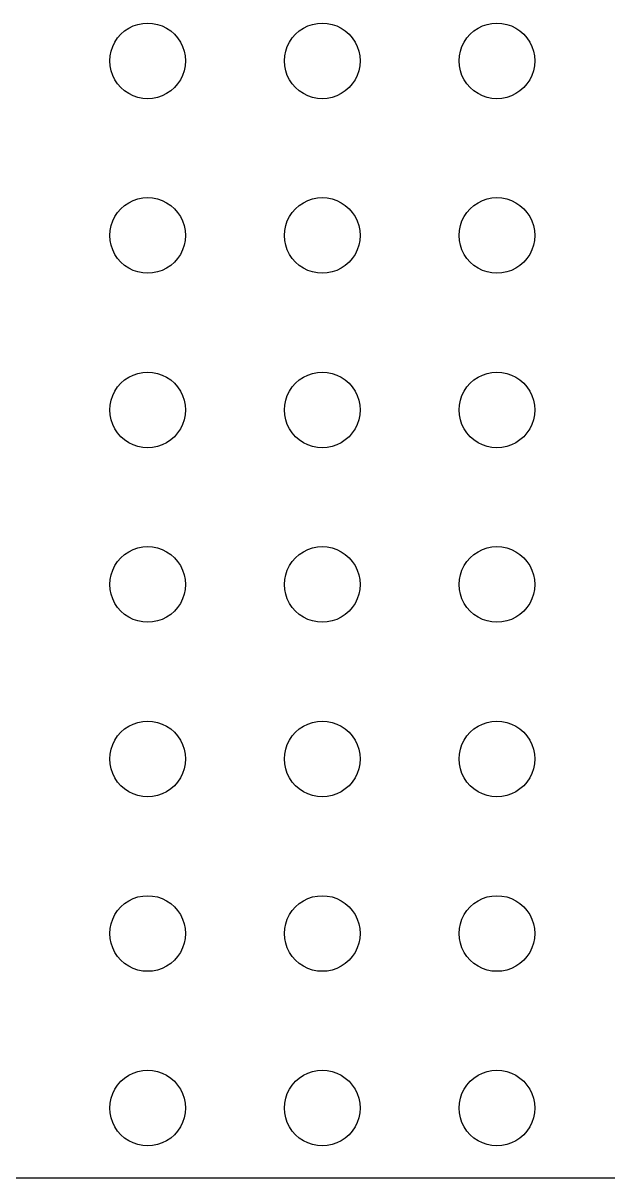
# Model space of a CAD drawing. Header units: metres. Extents: x -111 to 111, y -111 to 111.
# Drawn here: x -55.7 to -5.5, y -111 to -11.8 of the extents above; entities that cross this region are included whole.
import ezdxf

# ---------------------------------------------------------------- set-up
doc = ezdxf.new("R2010")
doc.units = ezdxf.units.M

msp = doc.modelspace()

# ---------------------------------------------------------------- linework, layer by layer
for p, q in [((-46.2437, -11.9974), (-45.8412, -11.8607)), ((-45.8412, -11.8607), (-45.4242, -11.7778)), ((-45.4242, -11.7778), (-45, -11.75)), ((-45, -11.75), (-44.5758, -11.7778)), ((-44.5758, -11.7778), (-44.1588, -11.8607)), ((-44.1588, -11.8607), (-43.7563, -11.9974)), ((-31.2437, -11.9974), (-30.8412, -11.8607)), ((-30.8412, -11.8607), (-30.4242, -11.7778)), ((-30.4242, -11.7778), (-30, -11.75)), ((-30, -11.75), (-29.5758, -11.7778)), ((-29.5758, -11.7778), (-29.1588, -11.8607)), ((-29.1588, -11.8607), (-28.7563, -11.9974)), ((-16.2437, -11.9974), (-15.8412, -11.8607)), ((-15.8412, -11.8607), (-15.4242, -11.7778)), ((-15.4242, -11.7778), (-15, -11.75)), ((-15, -11.75), (-14.5758, -11.7778)), ((-14.5758, -11.7778), (-14.1588, -11.8607)), ((-14.1588, -11.8607), (-13.7563, -11.9974)), ((-47.5784, -13.0215), (-47.2981, -12.7019)), ((-47.2981, -12.7019), (-46.9785, -12.4216)), ((-46.9785, -12.4216), (-46.625, -12.1854)), ((-46.625, -12.1854), (-46.2437, -11.9974)), ((-43.7563, -11.9974), (-43.375, -12.1854)), ((-43.375, -12.1854), (-43.0215, -12.4216)), ((-43.0215, -12.4216), (-42.7019, -12.7019)), ((-42.7019, -12.7019), (-42.4216, -13.0215)), ((-32.5784, -13.0215), (-32.2981, -12.7019)), ((-32.2981, -12.7019), (-31.9785, -12.4216)), ((-31.9785, -12.4216), (-31.625, -12.1854)), ((-31.625, -12.1854), (-31.2437, -11.9974)), ((-28.7563, -11.9974), (-28.375, -12.1854)), ((-28.375, -12.1854), (-28.0215, -12.4216)), ((-28.0215, -12.4216), (-27.7019, -12.7019)), ((-27.7019, -12.7019), (-27.4216, -13.0215)), ((-17.5784, -13.0215), (-17.2981, -12.7019)), ((-17.2981, -12.7019), (-16.9785, -12.4216)), ((-16.9785, -12.4216), (-16.625, -12.1854)), ((-16.625, -12.1854), (-16.2437, -11.9974)), ((-13.7563, -11.9974), (-13.375, -12.1854)), ((-13.375, -12.1854), (-13.0215, -12.4216)), ((-13.0215, -12.4216), (-12.7019, -12.7019)), ((-12.7019, -12.7019), (-12.4216, -13.0215)), ((-48.1393, -14.1588), (-48.0026, -13.7563)), ((-48.0026, -13.7563), (-47.8146, -13.375)), ((-47.8146, -13.375), (-47.5784, -13.0215)), ((-42.4216, -13.0215), (-42.1854, -13.375)), ((-42.1854, -13.375), (-41.9974, -13.7563)), ((-41.9974, -13.7563), (-41.8607, -14.1588)), ((-33.1393, -14.1588), (-33.0026, -13.7563)), ((-33.0026, -13.7563), (-32.8146, -13.375)), ((-32.8146, -13.375), (-32.5784, -13.0215)), ((-27.4216, -13.0215), (-27.1854, -13.375)), ((-27.1854, -13.375), (-26.9974, -13.7563)), ((-26.9974, -13.7563), (-26.8607, -14.1588)), ((-18.1393, -14.1588), (-18.0026, -13.7563)), ((-18.0026, -13.7563), (-17.8146, -13.375)), ((-17.8146, -13.375), (-17.5784, -13.0215)), ((-12.4216, -13.0215), (-12.1854, -13.375)), ((-12.1854, -13.375), (-11.9974, -13.7563)), ((-11.9974, -13.7563), (-11.8607, -14.1588)), ((-48.25, -15), (-48.2222, -14.5758)), ((-48.2222, -14.5758), (-48.1393, -14.1588)), ((-41.8607, -14.1588), (-41.7778, -14.5758)), ((-41.7778, -14.5758), (-41.75, -15)), ((-33.25, -15), (-33.2222, -14.5758)), ((-33.2222, -14.5758), (-33.1393, -14.1588)), ((-26.8607, -14.1588), (-26.7778, -14.5758)), ((-26.7778, -14.5758), (-26.75, -15)), ((-18.25, -15), (-18.2222, -14.5758)), ((-18.2222, -14.5758), (-18.1393, -14.1588)), ((-11.8607, -14.1588), (-11.7778, -14.5758)), ((-11.7778, -14.5758), (-11.75, -15)), ((-48.2222, -15.4242), (-48.25, -15)), ((-48.1393, -15.8412), (-48.2222, -15.4242)), ((-48.0026, -16.2437), (-48.1393, -15.8412)), ((-41.8607, -15.8412), (-41.9974, -16.2437)), ((-41.7778, -15.4242), (-41.8607, -15.8412)), ((-41.75, -15), (-41.7778, -15.4242)), ((-33.2222, -15.4242), (-33.25, -15)), ((-33.1393, -15.8412), (-33.2222, -15.4242)), ((-33.0026, -16.2437), (-33.1393, -15.8412)), ((-26.8607, -15.8412), (-26.9974, -16.2437)), ((-26.7778, -15.4242), (-26.8607, -15.8412)), ((-26.75, -15), (-26.7778, -15.4242)), ((-18.2222, -15.4242), (-18.25, -15)), ((-18.1393, -15.8412), (-18.2222, -15.4242)), ((-18.0026, -16.2437), (-18.1393, -15.8412)), ((-11.8607, -15.8412), (-11.9974, -16.2437)), ((-11.7778, -15.4242), (-11.8607, -15.8412)), ((-11.75, -15), (-11.7778, -15.4242)), ((-47.8146, -16.625), (-48.0026, -16.2437)), ((-47.5784, -16.9785), (-47.8146, -16.625)), ((-42.1854, -16.625), (-42.4216, -16.9785)), ((-41.9974, -16.2437), (-42.1854, -16.625)), ((-32.8146, -16.625), (-33.0026, -16.2437)), ((-32.5784, -16.9785), (-32.8146, -16.625)), ((-27.1854, -16.625), (-27.4216, -16.9785)), ((-26.9974, -16.2437), (-27.1854, -16.625)), ((-17.8146, -16.625), (-18.0026, -16.2437)), ((-17.5784, -16.9785), (-17.8146, -16.625)), ((-12.1854, -16.625), (-12.4216, -16.9785)), ((-11.9974, -16.2437), (-12.1854, -16.625)), ((-47.2981, -17.2981), (-47.5784, -16.9785)), ((-46.9785, -17.5784), (-47.2981, -17.2981)), ((-46.625, -17.8146), (-46.9785, -17.5784)), ((-46.2437, -18.0026), (-46.625, -17.8146)), ((-43.375, -17.8146), (-43.7563, -18.0026)), ((-43.0215, -17.5784), (-43.375, -17.8146)), ((-42.7019, -17.2981), (-43.0215, -17.5784)), ((-42.4216, -16.9785), (-42.7019, -17.2981)), ((-32.2981, -17.2981), (-32.5784, -16.9785)), ((-31.9785, -17.5784), (-32.2981, -17.2981)), ((-31.625, -17.8146), (-31.9785, -17.5784)), ((-31.2437, -18.0026), (-31.625, -17.8146)), ((-28.375, -17.8146), (-28.7563, -18.0026)), ((-28.0215, -17.5784), (-28.375, -17.8146)), ((-27.7019, -17.2981), (-28.0215, -17.5784)), ((-27.4216, -16.9785), (-27.7019, -17.2981)), ((-17.2981, -17.2981), (-17.5784, -16.9785)), ((-16.9785, -17.5784), (-17.2981, -17.2981)), ((-16.625, -17.8146), (-16.9785, -17.5784)), ((-16.2437, -18.0026), (-16.625, -17.8146)), ((-13.375, -17.8146), (-13.7563, -18.0026)), ((-13.0215, -17.5784), (-13.375, -17.8146)), ((-12.7019, -17.2981), (-13.0215, -17.5784)), ((-12.4216, -16.9785), (-12.7019, -17.2981)), ((-45.8412, -18.1393), (-46.2437, -18.0026)), ((-45.4242, -18.2222), (-45.8412, -18.1393)), ((-45, -18.25), (-45.4242, -18.2222)), ((-44.5758, -18.2222), (-45, -18.25)), ((-44.1588, -18.1393), (-44.5758, -18.2222)), ((-43.7563, -18.0026), (-44.1588, -18.1393)), ((-30.8412, -18.1393), (-31.2437, -18.0026)), ((-30.4242, -18.2222), (-30.8412, -18.1393)), ((-30, -18.25), (-30.4242, -18.2222)), ((-29.5758, -18.2222), (-30, -18.25)), ((-29.1588, -18.1393), (-29.5758, -18.2222)), ((-28.7563, -18.0026), (-29.1588, -18.1393)), ((-15.8412, -18.1393), (-16.2437, -18.0026)), ((-15.4242, -18.2222), (-15.8412, -18.1393)), ((-15, -18.25), (-15.4242, -18.2222)), ((-14.5758, -18.2222), (-15, -18.25)), ((-14.1588, -18.1393), (-14.5758, -18.2222)), ((-13.7563, -18.0026), (-14.1588, -18.1393)), ((-45.8412, -26.8607), (-45.4242, -26.7778)), ((-45.4242, -26.7778), (-45, -26.75)), ((-45, -26.75), (-44.5758, -26.7778)), ((-44.5758, -26.7778), (-44.1588, -26.8607)), ((-30.8412, -26.8607), (-30.4242, -26.7778)), ((-30.4242, -26.7778), (-30, -26.75)), ((-30, -26.75), (-29.5758, -26.7778)), ((-29.5758, -26.7778), (-29.1588, -26.8607)), ((-15.8412, -26.8607), (-15.4242, -26.7778)), ((-15.4242, -26.7778), (-15, -26.75)), ((-15, -26.75), (-14.5758, -26.7778)), ((-14.5758, -26.7778), (-14.1588, -26.8607)), ((-47.5784, -28.0215), (-47.2981, -27.7019)), ((-47.2981, -27.7019), (-46.9785, -27.4216)), ((-46.9785, -27.4216), (-46.625, -27.1854)), ((-46.625, -27.1854), (-46.2437, -26.9974)), ((-46.2437, -26.9974), (-45.8412, -26.8607)), ((-44.1588, -26.8607), (-43.7563, -26.9974)), ((-43.7563, -26.9974), (-43.375, -27.1854)), ((-43.375, -27.1854), (-43.0215, -27.4216)), ((-43.0215, -27.4216), (-42.7019, -27.7019)), ((-42.7019, -27.7019), (-42.4216, -28.0215)), ((-32.5784, -28.0215), (-32.2981, -27.7019)), ((-32.2981, -27.7019), (-31.9785, -27.4216)), ((-31.9785, -27.4216), (-31.625, -27.1854)), ((-31.625, -27.1854), (-31.2437, -26.9974)), ((-31.2437, -26.9974), (-30.8412, -26.8607)), ((-29.1588, -26.8607), (-28.7563, -26.9974)), ((-28.7563, -26.9974), (-28.375, -27.1854)), ((-28.375, -27.1854), (-28.0215, -27.4216)), ((-28.0215, -27.4216), (-27.7019, -27.7019)), ((-27.7019, -27.7019), (-27.4216, -28.0215)), ((-17.5784, -28.0215), (-17.2981, -27.7019)), ((-17.2981, -27.7019), (-16.9785, -27.4216)), ((-16.9785, -27.4216), (-16.625, -27.1854)), ((-16.625, -27.1854), (-16.2437, -26.9974)), ((-16.2437, -26.9974), (-15.8412, -26.8607)), ((-14.1588, -26.8607), (-13.7563, -26.9974)), ((-13.7563, -26.9974), (-13.375, -27.1854)), ((-13.375, -27.1854), (-13.0215, -27.4216)), ((-13.0215, -27.4216), (-12.7019, -27.7019)), ((-12.7019, -27.7019), (-12.4216, -28.0215)), ((-48.1393, -29.1588), (-48.0026, -28.7563)), ((-48.0026, -28.7563), (-47.8146, -28.375)), ((-47.8146, -28.375), (-47.5784, -28.0215)), ((-42.4216, -28.0215), (-42.1854, -28.375)), ((-42.1854, -28.375), (-41.9974, -28.7563)), ((-41.9974, -28.7563), (-41.8607, -29.1588)), ((-33.1393, -29.1588), (-33.0026, -28.7563)), ((-33.0026, -28.7563), (-32.8146, -28.375)), ((-32.8146, -28.375), (-32.5784, -28.0215)), ((-27.4216, -28.0215), (-27.1854, -28.375)), ((-27.1854, -28.375), (-26.9974, -28.7563)), ((-26.9974, -28.7563), (-26.8607, -29.1588)), ((-18.1393, -29.1588), (-18.0026, -28.7563)), ((-18.0026, -28.7563), (-17.8146, -28.375)), ((-17.8146, -28.375), (-17.5784, -28.0215)), ((-12.4216, -28.0215), (-12.1854, -28.375)), ((-12.1854, -28.375), (-11.9974, -28.7563)), ((-11.9974, -28.7563), (-11.8607, -29.1588)), ((-48.25, -30), (-48.2222, -29.5758)), ((-48.2222, -29.5758), (-48.1393, -29.1588)), ((-41.8607, -29.1588), (-41.7778, -29.5758)), ((-41.7778, -29.5758), (-41.75, -30)), ((-33.25, -30), (-33.2222, -29.5758)), ((-33.2222, -29.5758), (-33.1393, -29.1588)), ((-26.8607, -29.1588), (-26.7778, -29.5758)), ((-26.7778, -29.5758), (-26.75, -30)), ((-18.25, -30), (-18.2222, -29.5758)), ((-18.2222, -29.5758), (-18.1393, -29.1588)), ((-11.8607, -29.1588), (-11.7778, -29.5758)), ((-11.7778, -29.5758), (-11.75, -30)), ((-48.2222, -30.4242), (-48.25, -30)), ((-48.1393, -30.8412), (-48.2222, -30.4242)), ((-41.7778, -30.4242), (-41.8607, -30.8412)), ((-41.75, -30), (-41.7778, -30.4242)), ((-33.2222, -30.4242), (-33.25, -30)), ((-33.1393, -30.8412), (-33.2222, -30.4242)), ((-26.7778, -30.4242), (-26.8607, -30.8412)), ((-26.75, -30), (-26.7778, -30.4242)), ((-18.2222, -30.4242), (-18.25, -30)), ((-18.1393, -30.8412), (-18.2222, -30.4242)), ((-11.7778, -30.4242), (-11.8607, -30.8412)), ((-11.75, -30), (-11.7778, -30.4242)), ((-48.0026, -31.2437), (-48.1393, -30.8412)), ((-47.8146, -31.625), (-48.0026, -31.2437)), ((-47.5784, -31.9785), (-47.8146, -31.625)), ((-42.1854, -31.625), (-42.4216, -31.9785)), ((-41.9974, -31.2437), (-42.1854, -31.625)), ((-41.8607, -30.8412), (-41.9974, -31.2437)), ((-33.0026, -31.2437), (-33.1393, -30.8412)), ((-32.8146, -31.625), (-33.0026, -31.2437)), ((-32.5784, -31.9785), (-32.8146, -31.625)), ((-27.1854, -31.625), (-27.4216, -31.9785)), ((-26.9974, -31.2437), (-27.1854, -31.625)), ((-26.8607, -30.8412), (-26.9974, -31.2437)), ((-18.0026, -31.2437), (-18.1393, -30.8412)), ((-17.8146, -31.625), (-18.0026, -31.2437)), ((-17.5784, -31.9785), (-17.8146, -31.625)), ((-12.1854, -31.625), (-12.4216, -31.9785)), ((-11.9974, -31.2437), (-12.1854, -31.625)), ((-11.8607, -30.8412), (-11.9974, -31.2437)), ((-47.2981, -32.2981), (-47.5784, -31.9785)), ((-46.9785, -32.5784), (-47.2981, -32.2981)), ((-46.625, -32.8146), (-46.9785, -32.5784)), ((-43.0215, -32.5784), (-43.375, -32.8146)), ((-42.7019, -32.2981), (-43.0215, -32.5784)), ((-42.4216, -31.9785), (-42.7019, -32.2981)), ((-32.2981, -32.2981), (-32.5784, -31.9785)), ((-31.9785, -32.5784), (-32.2981, -32.2981)), ((-31.625, -32.8146), (-31.9785, -32.5784)), ((-28.0215, -32.5784), (-28.375, -32.8146)), ((-27.7019, -32.2981), (-28.0215, -32.5784)), ((-27.4216, -31.9785), (-27.7019, -32.2981)), ((-17.2981, -32.2981), (-17.5784, -31.9785)), ((-16.9785, -32.5784), (-17.2981, -32.2981)), ((-16.625, -32.8146), (-16.9785, -32.5784)), ((-13.0215, -32.5784), (-13.375, -32.8146)), ((-12.7019, -32.2981), (-13.0215, -32.5784)), ((-12.4216, -31.9785), (-12.7019, -32.2981)), ((-46.2437, -33.0026), (-46.625, -32.8146)), ((-45.8412, -33.1393), (-46.2437, -33.0026)), ((-45.4242, -33.2222), (-45.8412, -33.1393)), ((-45, -33.25), (-45.4242, -33.2222)), ((-44.5758, -33.2222), (-45, -33.25)), ((-44.1588, -33.1393), (-44.5758, -33.2222)), ((-43.7563, -33.0026), (-44.1588, -33.1393)), ((-43.375, -32.8146), (-43.7563, -33.0026)), ((-31.2437, -33.0026), (-31.625, -32.8146)), ((-30.8412, -33.1393), (-31.2437, -33.0026)), ((-30.4242, -33.2222), (-30.8412, -33.1393)), ((-30, -33.25), (-30.4242, -33.2222)), ((-29.5758, -33.2222), (-30, -33.25)), ((-29.1588, -33.1393), (-29.5758, -33.2222)), ((-28.7563, -33.0026), (-29.1588, -33.1393)), ((-28.375, -32.8146), (-28.7563, -33.0026)), ((-16.2437, -33.0026), (-16.625, -32.8146)), ((-15.8412, -33.1393), (-16.2437, -33.0026)), ((-15.4242, -33.2222), (-15.8412, -33.1393)), ((-15, -33.25), (-15.4242, -33.2222)), ((-14.5758, -33.2222), (-15, -33.25)), ((-14.1588, -33.1393), (-14.5758, -33.2222)), ((-13.7563, -33.0026), (-14.1588, -33.1393)), ((-13.375, -32.8146), (-13.7563, -33.0026)), ((-47.2981, -42.7019), (-46.9785, -42.4216)), ((-46.9785, -42.4216), (-46.625, -42.1854)), ((-46.625, -42.1854), (-46.2437, -41.9974)), ((-46.2437, -41.9974), (-45.8412, -41.8607)), ((-45.8412, -41.8607), (-45.4242, -41.7778)), ((-45.4242, -41.7778), (-45, -41.75)), ((-45, -41.75), (-44.5758, -41.7778)), ((-44.5758, -41.7778), (-44.1588, -41.8607)), ((-44.1588, -41.8607), (-43.7563, -41.9974)), ((-43.7563, -41.9974), (-43.375, -42.1854)), ((-43.375, -42.1854), (-43.0215, -42.4216)), ((-43.0215, -42.4216), (-42.7019, -42.7019)), ((-32.2981, -42.7019), (-31.9785, -42.4216)), ((-31.9785, -42.4216), (-31.625, -42.1854)), ((-31.625, -42.1854), (-31.2437, -41.9974)), ((-31.2437, -41.9974), (-30.8412, -41.8607)), ((-30.8412, -41.8607), (-30.4242, -41.7778)), ((-30.4242, -41.7778), (-30, -41.75)), ((-30, -41.75), (-29.5758, -41.7778)), ((-29.5758, -41.7778), (-29.1588, -41.8607)), ((-29.1588, -41.8607), (-28.7563, -41.9974)), ((-28.7563, -41.9974), (-28.375, -42.1854)), ((-28.375, -42.1854), (-28.0215, -42.4216)), ((-28.0215, -42.4216), (-27.7019, -42.7019)), ((-17.2981, -42.7019), (-16.9785, -42.4216)), ((-16.9785, -42.4216), (-16.625, -42.1854)), ((-16.625, -42.1854), (-16.2437, -41.9974)), ((-16.2437, -41.9974), (-15.8412, -41.8607)), ((-15.8412, -41.8607), (-15.4242, -41.7778)), ((-15.4242, -41.7778), (-15, -41.75)), ((-15, -41.75), (-14.5758, -41.7778)), ((-14.5758, -41.7778), (-14.1588, -41.8607)), ((-14.1588, -41.8607), (-13.7563, -41.9974)), ((-13.7563, -41.9974), (-13.375, -42.1854)), ((-13.375, -42.1854), (-13.0215, -42.4216)), ((-13.0215, -42.4216), (-12.7019, -42.7019)), ((-48.0026, -43.7563), (-47.8146, -43.375)), ((-47.8146, -43.375), (-47.5784, -43.0215)), ((-47.5784, -43.0215), (-47.2981, -42.7019)), ((-42.7019, -42.7019), (-42.4216, -43.0215)), ((-42.4216, -43.0215), (-42.1854, -43.375)), ((-42.1854, -43.375), (-41.9974, -43.7563)), ((-33.0026, -43.7563), (-32.8146, -43.375)), ((-32.8146, -43.375), (-32.5784, -43.0215)), ((-32.5784, -43.0215), (-32.2981, -42.7019)), ((-27.7019, -42.7019), (-27.4216, -43.0215)), ((-27.4216, -43.0215), (-27.1854, -43.375)), ((-27.1854, -43.375), (-26.9974, -43.7563)), ((-18.0026, -43.7563), (-17.8146, -43.375)), ((-17.8146, -43.375), (-17.5784, -43.0215)), ((-17.5784, -43.0215), (-17.2981, -42.7019)), ((-12.7019, -42.7019), (-12.4216, -43.0215)), ((-12.4216, -43.0215), (-12.1854, -43.375)), ((-12.1854, -43.375), (-11.9974, -43.7563)), ((-48.25, -45), (-48.2222, -44.5758)), ((-48.2222, -44.5758), (-48.1393, -44.1588)), ((-48.1393, -44.1588), (-48.0026, -43.7563)), ((-41.9974, -43.7563), (-41.8607, -44.1588)), ((-41.8607, -44.1588), (-41.7778, -44.5758)), ((-41.7778, -44.5758), (-41.75, -45)), ((-33.25, -45), (-33.2222, -44.5758)), ((-33.2222, -44.5758), (-33.1393, -44.1588)), ((-33.1393, -44.1588), (-33.0026, -43.7563)), ((-26.9974, -43.7563), (-26.8607, -44.1588)), ((-26.8607, -44.1588), (-26.7778, -44.5758)), ((-26.7778, -44.5758), (-26.75, -45)), ((-18.25, -45), (-18.2222, -44.5758)), ((-18.2222, -44.5758), (-18.1393, -44.1588)), ((-18.1393, -44.1588), (-18.0026, -43.7563)), ((-11.9974, -43.7563), (-11.8607, -44.1588)), ((-11.8607, -44.1588), (-11.7778, -44.5758)), ((-11.7778, -44.5758), (-11.75, -45)), ((-48.2222, -45.4242), (-48.25, -45)), ((-48.1393, -45.8412), (-48.2222, -45.4242)), ((-41.7778, -45.4242), (-41.8607, -45.8412)), ((-41.75, -45), (-41.7778, -45.4242)), ((-33.2222, -45.4242), (-33.25, -45)), ((-33.1393, -45.8412), (-33.2222, -45.4242)), ((-26.7778, -45.4242), (-26.8607, -45.8412)), ((-26.75, -45), (-26.7778, -45.4242)), ((-18.2222, -45.4242), (-18.25, -45)), ((-18.1393, -45.8412), (-18.2222, -45.4242)), ((-11.7778, -45.4242), (-11.8607, -45.8412)), ((-11.75, -45), (-11.7778, -45.4242)), ((-48.0026, -46.2437), (-48.1393, -45.8412)), ((-47.8146, -46.625), (-48.0026, -46.2437)), ((-47.5784, -46.9785), (-47.8146, -46.625)), ((-42.1854, -46.625), (-42.4216, -46.9785)), ((-41.9974, -46.2437), (-42.1854, -46.625)), ((-41.8607, -45.8412), (-41.9974, -46.2437)), ((-33.0026, -46.2437), (-33.1393, -45.8412)), ((-32.8146, -46.625), (-33.0026, -46.2437)), ((-32.5784, -46.9785), (-32.8146, -46.625)), ((-27.1854, -46.625), (-27.4216, -46.9785)), ((-26.9974, -46.2437), (-27.1854, -46.625)), ((-26.8607, -45.8412), (-26.9974, -46.2437)), ((-18.0026, -46.2437), (-18.1393, -45.8412)), ((-17.8146, -46.625), (-18.0026, -46.2437)), ((-17.5784, -46.9785), (-17.8146, -46.625)), ((-12.1854, -46.625), (-12.4216, -46.9785)), ((-11.9974, -46.2437), (-12.1854, -46.625)), ((-11.8607, -45.8412), (-11.9974, -46.2437)), ((-47.2981, -47.2981), (-47.5784, -46.9785)), ((-46.9785, -47.5784), (-47.2981, -47.2981)), ((-46.625, -47.8146), (-46.9785, -47.5784)), ((-43.0215, -47.5784), (-43.375, -47.8146)), ((-42.7019, -47.2981), (-43.0215, -47.5784)), ((-42.4216, -46.9785), (-42.7019, -47.2981)), ((-32.2981, -47.2981), (-32.5784, -46.9785)), ((-31.9785, -47.5784), (-32.2981, -47.2981)), ((-31.625, -47.8146), (-31.9785, -47.5784)), ((-28.0215, -47.5784), (-28.375, -47.8146)), ((-27.7019, -47.2981), (-28.0215, -47.5784)), ((-27.4216, -46.9785), (-27.7019, -47.2981)), ((-17.2981, -47.2981), (-17.5784, -46.9785)), ((-16.9785, -47.5784), (-17.2981, -47.2981)), ((-16.625, -47.8146), (-16.9785, -47.5784)), ((-13.0215, -47.5784), (-13.375, -47.8146)), ((-12.7019, -47.2981), (-13.0215, -47.5784)), ((-12.4216, -46.9785), (-12.7019, -47.2981)), ((-46.2437, -48.0026), (-46.625, -47.8146)), ((-45.8412, -48.1393), (-46.2437, -48.0026)), ((-45.4242, -48.2222), (-45.8412, -48.1393)), ((-45, -48.25), (-45.4242, -48.2222)), ((-44.5758, -48.2222), (-45, -48.25)), ((-44.1588, -48.1393), (-44.5758, -48.2222)), ((-43.7563, -48.0026), (-44.1588, -48.1393)), ((-43.375, -47.8146), (-43.7563, -48.0026)), ((-31.2437, -48.0026), (-31.625, -47.8146)), ((-30.8412, -48.1393), (-31.2437, -48.0026)), ((-30.4242, -48.2222), (-30.8412, -48.1393)), ((-30, -48.25), (-30.4242, -48.2222)), ((-29.5758, -48.2222), (-30, -48.25)), ((-29.1588, -48.1393), (-29.5758, -48.2222)), ((-28.7563, -48.0026), (-29.1588, -48.1393)), ((-28.375, -47.8146), (-28.7563, -48.0026)), ((-16.2437, -48.0026), (-16.625, -47.8146)), ((-15.8412, -48.1393), (-16.2437, -48.0026)), ((-15.4242, -48.2222), (-15.8412, -48.1393)), ((-15, -48.25), (-15.4242, -48.2222)), ((-14.5758, -48.2222), (-15, -48.25)), ((-14.1588, -48.1393), (-14.5758, -48.2222)), ((-13.7563, -48.0026), (-14.1588, -48.1393)), ((-13.375, -47.8146), (-13.7563, -48.0026)), ((-47.2981, -57.7019), (-46.9785, -57.4216)), ((-46.9785, -57.4216), (-46.625, -57.1854)), ((-46.625, -57.1854), (-46.2437, -56.9974)), ((-46.2437, -56.9974), (-45.8412, -56.8607)), ((-45.8412, -56.8607), (-45.4242, -56.7778)), ((-45.4242, -56.7778), (-45, -56.75)), ((-45, -56.75), (-44.5758, -56.7778)), ((-44.5758, -56.7778), (-44.1588, -56.8607)), ((-44.1588, -56.8607), (-43.7563, -56.9974)), ((-43.7563, -56.9974), (-43.375, -57.1854)), ((-43.375, -57.1854), (-43.0215, -57.4216)), ((-43.0215, -57.4216), (-42.7019, -57.7019)), ((-32.2981, -57.7019), (-31.9785, -57.4216)), ((-31.9785, -57.4216), (-31.625, -57.1854)), ((-31.625, -57.1854), (-31.2437, -56.9974)), ((-31.2437, -56.9974), (-30.8412, -56.8607)), ((-30.8412, -56.8607), (-30.4242, -56.7778)), ((-30.4242, -56.7778), (-30, -56.75)), ((-30, -56.75), (-29.5758, -56.7778)), ((-29.5758, -56.7778), (-29.1588, -56.8607)), ((-29.1588, -56.8607), (-28.7563, -56.9974)), ((-28.7563, -56.9974), (-28.375, -57.1854)), ((-28.375, -57.1854), (-28.0215, -57.4216)), ((-28.0215, -57.4216), (-27.7019, -57.7019)), ((-17.2981, -57.7019), (-16.9785, -57.4216)), ((-16.9785, -57.4216), (-16.625, -57.1854)), ((-16.625, -57.1854), (-16.2437, -56.9974)), ((-16.2437, -56.9974), (-15.8412, -56.8607)), ((-15.8412, -56.8607), (-15.4242, -56.7778)), ((-15.4242, -56.7778), (-15, -56.75)), ((-15, -56.75), (-14.5758, -56.7778)), ((-14.5758, -56.7778), (-14.1588, -56.8607)), ((-14.1588, -56.8607), (-13.7563, -56.9974)), ((-13.7563, -56.9974), (-13.375, -57.1854)), ((-13.375, -57.1854), (-13.0215, -57.4216)), ((-13.0215, -57.4216), (-12.7019, -57.7019)), ((-48.0026, -58.7563), (-47.8146, -58.375)), ((-47.8146, -58.375), (-47.5784, -58.0215)), ((-47.5784, -58.0215), (-47.2981, -57.7019)), ((-42.7019, -57.7019), (-42.4216, -58.0215)), ((-42.4216, -58.0215), (-42.1854, -58.375)), ((-42.1854, -58.375), (-41.9974, -58.7563)), ((-33.0026, -58.7563), (-32.8146, -58.375)), ((-32.8146, -58.375), (-32.5784, -58.0215)), ((-32.5784, -58.0215), (-32.2981, -57.7019)), ((-27.7019, -57.7019), (-27.4216, -58.0215)), ((-27.4216, -58.0215), (-27.1854, -58.375)), ((-27.1854, -58.375), (-26.9974, -58.7563)), ((-18.0026, -58.7563), (-17.8146, -58.375)), ((-17.8146, -58.375), (-17.5784, -58.0215)), ((-17.5784, -58.0215), (-17.2981, -57.7019)), ((-12.7019, -57.7019), (-12.4216, -58.0215)), ((-12.4216, -58.0215), (-12.1854, -58.375)), ((-12.1854, -58.375), (-11.9974, -58.7563)), ((-48.2222, -59.5758), (-48.1393, -59.1588)), ((-48.1393, -59.1588), (-48.0026, -58.7563)), ((-41.9974, -58.7563), (-41.8607, -59.1588)), ((-41.8607, -59.1588), (-41.7778, -59.5758)), ((-33.2222, -59.5758), (-33.1393, -59.1588)), ((-33.1393, -59.1588), (-33.0026, -58.7563)), ((-26.9974, -58.7563), (-26.8607, -59.1588)), ((-26.8607, -59.1588), (-26.7778, -59.5758)), ((-18.2222, -59.5758), (-18.1393, -59.1588)), ((-18.1393, -59.1588), (-18.0026, -58.7563)), ((-11.9974, -58.7563), (-11.8607, -59.1588)), ((-11.8607, -59.1588), (-11.7778, -59.5758)), ((-48.25, -60), (-48.2222, -59.5758)), ((-48.2222, -60.4242), (-48.25, -60)), ((-48.1393, -60.8412), (-48.2222, -60.4242)), ((-41.7778, -60.4242), (-41.8607, -60.8412)), ((-41.7778, -59.5758), (-41.75, -60)), ((-41.75, -60), (-41.7778, -60.4242)), ((-33.25, -60), (-33.2222, -59.5758)), ((-33.2222, -60.4242), (-33.25, -60)), ((-33.1393, -60.8412), (-33.2222, -60.4242)), ((-26.7778, -60.4242), (-26.8607, -60.8412)), ((-26.7778, -59.5758), (-26.75, -60)), ((-26.75, -60), (-26.7778, -60.4242)), ((-18.25, -60), (-18.2222, -59.5758)), ((-18.2222, -60.4242), (-18.25, -60)), ((-18.1393, -60.8412), (-18.2222, -60.4242)), ((-11.7778, -60.4242), (-11.8607, -60.8412)), ((-11.7778, -59.5758), (-11.75, -60)), ((-11.75, -60), (-11.7778, -60.4242)), ((-48.0026, -61.2437), (-48.1393, -60.8412)), ((-47.8146, -61.625), (-48.0026, -61.2437)), ((-41.9974, -61.2437), (-42.1854, -61.625)), ((-41.8607, -60.8412), (-41.9974, -61.2437)), ((-33.0026, -61.2437), (-33.1393, -60.8412)), ((-32.8146, -61.625), (-33.0026, -61.2437)), ((-26.9974, -61.2437), (-27.1854, -61.625)), ((-26.8607, -60.8412), (-26.9974, -61.2437)), ((-18.0026, -61.2437), (-18.1393, -60.8412)), ((-17.8146, -61.625), (-18.0026, -61.2437)), ((-11.9974, -61.2437), (-12.1854, -61.625)), ((-11.8607, -60.8412), (-11.9974, -61.2437)), ((-47.5784, -61.9785), (-47.8146, -61.625)), ((-47.2981, -62.2981), (-47.5784, -61.9785)), ((-46.9785, -62.5784), (-47.2981, -62.2981)), ((-42.7019, -62.2981), (-43.0215, -62.5784)), ((-42.4216, -61.9785), (-42.7019, -62.2981)), ((-42.1854, -61.625), (-42.4216, -61.9785)), ((-32.5784, -61.9785), (-32.8146, -61.625)), ((-32.2981, -62.2981), (-32.5784, -61.9785)), ((-31.9785, -62.5784), (-32.2981, -62.2981)), ((-27.7019, -62.2981), (-28.0215, -62.5784)), ((-27.4216, -61.9785), (-27.7019, -62.2981)), ((-27.1854, -61.625), (-27.4216, -61.9785)), ((-17.5784, -61.9785), (-17.8146, -61.625)), ((-17.2981, -62.2981), (-17.5784, -61.9785)), ((-16.9785, -62.5784), (-17.2981, -62.2981)), ((-12.7019, -62.2981), (-13.0215, -62.5784)), ((-12.4216, -61.9785), (-12.7019, -62.2981)), ((-12.1854, -61.625), (-12.4216, -61.9785)), ((-46.625, -62.8146), (-46.9785, -62.5784)), ((-46.2437, -63.0026), (-46.625, -62.8146)), ((-45.8412, -63.1393), (-46.2437, -63.0026)), ((-45.4242, -63.2222), (-45.8412, -63.1393)), ((-45, -63.25), (-45.4242, -63.2222)), ((-44.5758, -63.2222), (-45, -63.25)), ((-44.1588, -63.1393), (-44.5758, -63.2222)), ((-43.7563, -63.0026), (-44.1588, -63.1393)), ((-43.375, -62.8146), (-43.7563, -63.0026)), ((-43.0215, -62.5784), (-43.375, -62.8146)), ((-31.625, -62.8146), (-31.9785, -62.5784)), ((-31.2437, -63.0026), (-31.625, -62.8146)), ((-30.8412, -63.1393), (-31.2437, -63.0026)), ((-30.4242, -63.2222), (-30.8412, -63.1393)), ((-30, -63.25), (-30.4242, -63.2222)), ((-29.5758, -63.2222), (-30, -63.25)), ((-29.1588, -63.1393), (-29.5758, -63.2222)), ((-28.7563, -63.0026), (-29.1588, -63.1393)), ((-28.375, -62.8146), (-28.7563, -63.0026)), ((-28.0215, -62.5784), (-28.375, -62.8146)), ((-16.625, -62.8146), (-16.9785, -62.5784)), ((-16.2437, -63.0026), (-16.625, -62.8146)), ((-15.8412, -63.1393), (-16.2437, -63.0026)), ((-15.4242, -63.2222), (-15.8412, -63.1393)), ((-15, -63.25), (-15.4242, -63.2222)), ((-14.5758, -63.2222), (-15, -63.25)), ((-14.1588, -63.1393), (-14.5758, -63.2222)), ((-13.7563, -63.0026), (-14.1588, -63.1393)), ((-13.375, -62.8146), (-13.7563, -63.0026)), ((-13.0215, -62.5784), (-13.375, -62.8146)), ((-47.2981, -72.7019), (-46.9785, -72.4216)), ((-46.9785, -72.4216), (-46.625, -72.1854)), ((-46.625, -72.1854), (-46.2437, -71.9974)), ((-46.2437, -71.9974), (-45.8412, -71.8607)), ((-45.8412, -71.8607), (-45.4242, -71.7778)), ((-45.4242, -71.7778), (-45, -71.75)), ((-45, -71.75), (-44.5758, -71.7778)), ((-44.5758, -71.7778), (-44.1588, -71.8607)), ((-44.1588, -71.8607), (-43.7563, -71.9974)), ((-43.7563, -71.9974), (-43.375, -72.1854)), ((-43.375, -72.1854), (-43.0215, -72.4216)), ((-43.0215, -72.4216), (-42.7019, -72.7019)), ((-32.2981, -72.7019), (-31.9785, -72.4216)), ((-31.9785, -72.4216), (-31.625, -72.1854)), ((-31.625, -72.1854), (-31.2437, -71.9974)), ((-31.2437, -71.9974), (-30.8412, -71.8607)), ((-30.8412, -71.8607), (-30.4242, -71.7778)), ((-30.4242, -71.7778), (-30, -71.75)), ((-30, -71.75), (-29.5758, -71.7778)), ((-29.5758, -71.7778), (-29.1588, -71.8607)), ((-29.1588, -71.8607), (-28.7563, -71.9974)), ((-28.7563, -71.9974), (-28.375, -72.1854)), ((-28.375, -72.1854), (-28.0215, -72.4216)), ((-28.0215, -72.4216), (-27.7019, -72.7019)), ((-17.2981, -72.7019), (-16.9785, -72.4216)), ((-16.9785, -72.4216), (-16.625, -72.1854)), ((-16.625, -72.1854), (-16.2437, -71.9974)), ((-16.2437, -71.9974), (-15.8412, -71.8607)), ((-15.8412, -71.8607), (-15.4242, -71.7778)), ((-15.4242, -71.7778), (-15, -71.75)), ((-15, -71.75), (-14.5758, -71.7778)), ((-14.5758, -71.7778), (-14.1588, -71.8607)), ((-14.1588, -71.8607), (-13.7563, -71.9974)), ((-13.7563, -71.9974), (-13.375, -72.1854)), ((-13.375, -72.1854), (-13.0215, -72.4216)), ((-13.0215, -72.4216), (-12.7019, -72.7019)), ((-48.0026, -73.7563), (-47.8146, -73.375)), ((-47.8146, -73.375), (-47.5784, -73.0215)), ((-47.5784, -73.0215), (-47.2981, -72.7019)), ((-42.7019, -72.7019), (-42.4216, -73.0215)), ((-42.4216, -73.0215), (-42.1854, -73.375)), ((-42.1854, -73.375), (-41.9974, -73.7563)), ((-33.0026, -73.7563), (-32.8146, -73.375)), ((-32.8146, -73.375), (-32.5784, -73.0215)), ((-32.5784, -73.0215), (-32.2981, -72.7019)), ((-27.7019, -72.7019), (-27.4216, -73.0215)), ((-27.4216, -73.0215), (-27.1854, -73.375)), ((-27.1854, -73.375), (-26.9974, -73.7563)), ((-18.0026, -73.7563), (-17.8146, -73.375)), ((-17.8146, -73.375), (-17.5784, -73.0215)), ((-17.5784, -73.0215), (-17.2981, -72.7019)), ((-12.7019, -72.7019), (-12.4216, -73.0215)), ((-12.4216, -73.0215), (-12.1854, -73.375)), ((-12.1854, -73.375), (-11.9974, -73.7563)), ((-48.2222, -74.5758), (-48.1393, -74.1588)), ((-48.1393, -74.1588), (-48.0026, -73.7563)), ((-41.9974, -73.7563), (-41.8607, -74.1588)), ((-41.8607, -74.1588), (-41.7778, -74.5758)), ((-33.2222, -74.5758), (-33.1393, -74.1588)), ((-33.1393, -74.1588), (-33.0026, -73.7563)), ((-26.9974, -73.7563), (-26.8607, -74.1588)), ((-26.8607, -74.1588), (-26.7778, -74.5758)), ((-18.2222, -74.5758), (-18.1393, -74.1588)), ((-18.1393, -74.1588), (-18.0026, -73.7563)), ((-11.9974, -73.7563), (-11.8607, -74.1588)), ((-11.8607, -74.1588), (-11.7778, -74.5758)), ((-48.25, -75), (-48.2222, -74.5758)), ((-48.2222, -75.4242), (-48.25, -75)), ((-48.1393, -75.8412), (-48.2222, -75.4242)), ((-41.7778, -75.4242), (-41.8607, -75.8412)), ((-41.7778, -74.5758), (-41.75, -75)), ((-41.75, -75), (-41.7778, -75.4242)), ((-33.25, -75), (-33.2222, -74.5758)), ((-33.2222, -75.4242), (-33.25, -75)), ((-33.1393, -75.8412), (-33.2222, -75.4242)), ((-26.7778, -75.4242), (-26.8607, -75.8412)), ((-26.7778, -74.5758), (-26.75, -75)), ((-26.75, -75), (-26.7778, -75.4242)), ((-18.25, -75), (-18.2222, -74.5758)), ((-18.2222, -75.4242), (-18.25, -75)), ((-18.1393, -75.8412), (-18.2222, -75.4242)), ((-11.7778, -75.4242), (-11.8607, -75.8412)), ((-11.7778, -74.5758), (-11.75, -75)), ((-11.75, -75), (-11.7778, -75.4242)), ((-48.0026, -76.2437), (-48.1393, -75.8412)), ((-47.8146, -76.625), (-48.0026, -76.2437)), ((-41.9974, -76.2437), (-42.1854, -76.625)), ((-41.8607, -75.8412), (-41.9974, -76.2437)), ((-33.0026, -76.2437), (-33.1393, -75.8412)), ((-32.8146, -76.625), (-33.0026, -76.2437)), ((-26.9974, -76.2437), (-27.1854, -76.625)), ((-26.8607, -75.8412), (-26.9974, -76.2437)), ((-18.0026, -76.2437), (-18.1393, -75.8412)), ((-17.8146, -76.625), (-18.0026, -76.2437)), ((-11.9974, -76.2437), (-12.1854, -76.625)), ((-11.8607, -75.8412), (-11.9974, -76.2437)), ((-47.5784, -76.9785), (-47.8146, -76.625)), ((-47.2981, -77.2981), (-47.5784, -76.9785)), ((-46.9785, -77.5784), (-47.2981, -77.2981)), ((-42.7019, -77.2981), (-43.0215, -77.5784)), ((-42.4216, -76.9785), (-42.7019, -77.2981)), ((-42.1854, -76.625), (-42.4216, -76.9785)), ((-32.5784, -76.9785), (-32.8146, -76.625)), ((-32.2981, -77.2981), (-32.5784, -76.9785)), ((-31.9785, -77.5784), (-32.2981, -77.2981)), ((-27.7019, -77.2981), (-28.0215, -77.5784)), ((-27.4216, -76.9785), (-27.7019, -77.2981)), ((-27.1854, -76.625), (-27.4216, -76.9785)), ((-17.5784, -76.9785), (-17.8146, -76.625)), ((-17.2981, -77.2981), (-17.5784, -76.9785)), ((-16.9785, -77.5784), (-17.2981, -77.2981)), ((-12.7019, -77.2981), (-13.0215, -77.5784)), ((-12.4216, -76.9785), (-12.7019, -77.2981)), ((-12.1854, -76.625), (-12.4216, -76.9785)), ((-46.625, -77.8146), (-46.9785, -77.5784)), ((-46.2437, -78.0026), (-46.625, -77.8146)), ((-45.8412, -78.1393), (-46.2437, -78.0026)), ((-45.4242, -78.2222), (-45.8412, -78.1393)), ((-45, -78.25), (-45.4242, -78.2222)), ((-44.5758, -78.2222), (-45, -78.25)), ((-44.1588, -78.1393), (-44.5758, -78.2222)), ((-43.7563, -78.0026), (-44.1588, -78.1393)), ((-43.375, -77.8146), (-43.7563, -78.0026)), ((-43.0215, -77.5784), (-43.375, -77.8146)), ((-31.625, -77.8146), (-31.9785, -77.5784)), ((-31.2437, -78.0026), (-31.625, -77.8146)), ((-30.8412, -78.1393), (-31.2437, -78.0026)), ((-30.4242, -78.2222), (-30.8412, -78.1393)), ((-30, -78.25), (-30.4242, -78.2222)), ((-29.5758, -78.2222), (-30, -78.25)), ((-29.1588, -78.1393), (-29.5758, -78.2222)), ((-28.7563, -78.0026), (-29.1588, -78.1393)), ((-28.375, -77.8146), (-28.7563, -78.0026)), ((-28.0215, -77.5784), (-28.375, -77.8146)), ((-16.625, -77.8146), (-16.9785, -77.5784)), ((-16.2437, -78.0026), (-16.625, -77.8146)), ((-15.8412, -78.1393), (-16.2437, -78.0026)), ((-15.4242, -78.2222), (-15.8412, -78.1393)), ((-15, -78.25), (-15.4242, -78.2222)), ((-14.5758, -78.2222), (-15, -78.25)), ((-14.1588, -78.1393), (-14.5758, -78.2222)), ((-13.7563, -78.0026), (-14.1588, -78.1393)), ((-13.375, -77.8146), (-13.7563, -78.0026)), ((-13.0215, -77.5784), (-13.375, -77.8146)), ((-46.9785, -87.4216), (-46.625, -87.1854)), ((-46.625, -87.1854), (-46.2437, -86.9974)), ((-46.2437, -86.9974), (-45.8412, -86.8607)), ((-45.8412, -86.8607), (-45.4242, -86.7778)), ((-45.4242, -86.7778), (-45, -86.75)), ((-45, -86.75), (-44.5758, -86.7778)), ((-44.5758, -86.7778), (-44.1588, -86.8607)), ((-44.1588, -86.8607), (-43.7563, -86.9974)), ((-43.7563, -86.9974), (-43.375, -87.1854)), ((-43.375, -87.1854), (-43.0215, -87.4216)), ((-31.9785, -87.4216), (-31.625, -87.1854)), ((-31.625, -87.1854), (-31.2437, -86.9974)), ((-31.2437, -86.9974), (-30.8412, -86.8607)), ((-30.8412, -86.8607), (-30.4242, -86.7778)), ((-30.4242, -86.7778), (-30, -86.75)), ((-30, -86.75), (-29.5758, -86.7778)), ((-29.5758, -86.7778), (-29.1588, -86.8607)), ((-29.1588, -86.8607), (-28.7563, -86.9974)), ((-28.7563, -86.9974), (-28.375, -87.1854)), ((-28.375, -87.1854), (-28.0215, -87.4216)), ((-16.9785, -87.4216), (-16.625, -87.1854)), ((-16.625, -87.1854), (-16.2437, -86.9974)), ((-16.2437, -86.9974), (-15.8412, -86.8607)), ((-15.8412, -86.8607), (-15.4242, -86.7778)), ((-15.4242, -86.7778), (-15, -86.75)), ((-15, -86.75), (-14.5758, -86.7778)), ((-14.5758, -86.7778), (-14.1588, -86.8607)), ((-14.1588, -86.8607), (-13.7563, -86.9974)), ((-13.7563, -86.9974), (-13.375, -87.1854)), ((-13.375, -87.1854), (-13.0215, -87.4216)), ((-47.8146, -88.375), (-47.5784, -88.0215)), ((-47.5784, -88.0215), (-47.2981, -87.7019)), ((-47.2981, -87.7019), (-46.9785, -87.4216)), ((-43.0215, -87.4216), (-42.7019, -87.7019)), ((-42.7019, -87.7019), (-42.4216, -88.0215)), ((-42.4216, -88.0215), (-42.1854, -88.375)), ((-32.8146, -88.375), (-32.5784, -88.0215)), ((-32.5784, -88.0215), (-32.2981, -87.7019)), ((-32.2981, -87.7019), (-31.9785, -87.4216)), ((-28.0215, -87.4216), (-27.7019, -87.7019)), ((-27.7019, -87.7019), (-27.4216, -88.0215)), ((-27.4216, -88.0215), (-27.1854, -88.375)), ((-17.8146, -88.375), (-17.5784, -88.0215)), ((-17.5784, -88.0215), (-17.2981, -87.7019)), ((-17.2981, -87.7019), (-16.9785, -87.4216)), ((-13.0215, -87.4216), (-12.7019, -87.7019)), ((-12.7019, -87.7019), (-12.4216, -88.0215)), ((-12.4216, -88.0215), (-12.1854, -88.375)), ((-48.2222, -89.5758), (-48.1393, -89.1588)), ((-48.1393, -89.1588), (-48.0026, -88.7563)), ((-48.0026, -88.7563), (-47.8146, -88.375)), ((-42.1854, -88.375), (-41.9974, -88.7563)), ((-41.9974, -88.7563), (-41.8607, -89.1588)), ((-41.8607, -89.1588), (-41.7778, -89.5758)), ((-33.2222, -89.5758), (-33.1393, -89.1588)), ((-33.1393, -89.1588), (-33.0026, -88.7563)), ((-33.0026, -88.7563), (-32.8146, -88.375)), ((-27.1854, -88.375), (-26.9974, -88.7563)), ((-26.9974, -88.7563), (-26.8607, -89.1588)), ((-26.8607, -89.1588), (-26.7778, -89.5758)), ((-18.2222, -89.5758), (-18.1393, -89.1588)), ((-18.1393, -89.1588), (-18.0026, -88.7563)), ((-18.0026, -88.7563), (-17.8146, -88.375)), ((-12.1854, -88.375), (-11.9974, -88.7563)), ((-11.9974, -88.7563), (-11.8607, -89.1588)), ((-11.8607, -89.1588), (-11.7778, -89.5758)), ((-48.25, -90), (-48.2222, -89.5758)), ((-48.2222, -90.4242), (-48.25, -90)), ((-41.7778, -89.5758), (-41.75, -90)), ((-41.75, -90), (-41.7778, -90.4242)), ((-33.25, -90), (-33.2222, -89.5758)), ((-33.2222, -90.4242), (-33.25, -90)), ((-26.7778, -89.5758), (-26.75, -90)), ((-26.75, -90), (-26.7778, -90.4242)), ((-18.25, -90), (-18.2222, -89.5758)), ((-18.2222, -90.4242), (-18.25, -90)), ((-11.7778, -89.5758), (-11.75, -90)), ((-11.75, -90), (-11.7778, -90.4242)), ((-48.1393, -90.8412), (-48.2222, -90.4242)), ((-48.0026, -91.2437), (-48.1393, -90.8412)), ((-47.8146, -91.625), (-48.0026, -91.2437)), ((-41.9974, -91.2437), (-42.1854, -91.625)), ((-41.8607, -90.8412), (-41.9974, -91.2437)), ((-41.7778, -90.4242), (-41.8607, -90.8412)), ((-33.1393, -90.8412), (-33.2222, -90.4242)), ((-33.0026, -91.2437), (-33.1393, -90.8412)), ((-32.8146, -91.625), (-33.0026, -91.2437)), ((-26.9974, -91.2437), (-27.1854, -91.625)), ((-26.8607, -90.8412), (-26.9974, -91.2437)), ((-26.7778, -90.4242), (-26.8607, -90.8412)), ((-18.1393, -90.8412), (-18.2222, -90.4242)), ((-18.0026, -91.2437), (-18.1393, -90.8412)), ((-17.8146, -91.625), (-18.0026, -91.2437)), ((-11.9974, -91.2437), (-12.1854, -91.625)), ((-11.8607, -90.8412), (-11.9974, -91.2437)), ((-11.7778, -90.4242), (-11.8607, -90.8412)), ((-47.5784, -91.9785), (-47.8146, -91.625)), ((-47.2981, -92.2981), (-47.5784, -91.9785)), ((-46.9785, -92.5784), (-47.2981, -92.2981)), ((-42.7019, -92.2981), (-43.0215, -92.5784)), ((-42.4216, -91.9785), (-42.7019, -92.2981)), ((-42.1854, -91.625), (-42.4216, -91.9785)), ((-32.5784, -91.9785), (-32.8146, -91.625)), ((-32.2981, -92.2981), (-32.5784, -91.9785)), ((-31.9785, -92.5784), (-32.2981, -92.2981)), ((-27.7019, -92.2981), (-28.0215, -92.5784)), ((-27.4216, -91.9785), (-27.7019, -92.2981)), ((-27.1854, -91.625), (-27.4216, -91.9785)), ((-17.5784, -91.9785), (-17.8146, -91.625)), ((-17.2981, -92.2981), (-17.5784, -91.9785)), ((-16.9785, -92.5784), (-17.2981, -92.2981)), ((-12.7019, -92.2981), (-13.0215, -92.5784)), ((-12.4216, -91.9785), (-12.7019, -92.2981)), ((-12.1854, -91.625), (-12.4216, -91.9785)), ((-46.625, -92.8146), (-46.9785, -92.5784)), ((-46.2437, -93.0026), (-46.625, -92.8146)), ((-45.8412, -93.1393), (-46.2437, -93.0026)), ((-45.4242, -93.2222), (-45.8412, -93.1393)), ((-45, -93.25), (-45.4242, -93.2222)), ((-44.5758, -93.2222), (-45, -93.25)), ((-44.1588, -93.1393), (-44.5758, -93.2222)), ((-43.7563, -93.0026), (-44.1588, -93.1393)), ((-43.375, -92.8146), (-43.7563, -93.0026)), ((-43.0215, -92.5784), (-43.375, -92.8146)), ((-31.625, -92.8146), (-31.9785, -92.5784)), ((-31.2437, -93.0026), (-31.625, -92.8146)), ((-30.8412, -93.1393), (-31.2437, -93.0026)), ((-30.4242, -93.2222), (-30.8412, -93.1393)), ((-30, -93.25), (-30.4242, -93.2222)), ((-29.5758, -93.2222), (-30, -93.25)), ((-29.1588, -93.1393), (-29.5758, -93.2222)), ((-28.7563, -93.0026), (-29.1588, -93.1393)), ((-28.375, -92.8146), (-28.7563, -93.0026)), ((-28.0215, -92.5784), (-28.375, -92.8146)), ((-16.625, -92.8146), (-16.9785, -92.5784)), ((-16.2437, -93.0026), (-16.625, -92.8146)), ((-15.8412, -93.1393), (-16.2437, -93.0026)), ((-15.4242, -93.2222), (-15.8412, -93.1393)), ((-15, -93.25), (-15.4242, -93.2222)), ((-14.5758, -93.2222), (-15, -93.25)), ((-14.1588, -93.1393), (-14.5758, -93.2222)), ((-13.7563, -93.0026), (-14.1588, -93.1393)), ((-13.375, -92.8146), (-13.7563, -93.0026)), ((-13.0215, -92.5784), (-13.375, -92.8146)), ((-46.9785, -102.422), (-46.625, -102.185)), ((-46.625, -102.185), (-46.2437, -101.997)), ((-46.2437, -101.997), (-45.8412, -101.861)), ((-45.8412, -101.861), (-45.4242, -101.778)), ((-45.4242, -101.778), (-45, -101.75)), ((-45, -101.75), (-44.5758, -101.778)), ((-44.5758, -101.778), (-44.1588, -101.861)), ((-44.1588, -101.861), (-43.7563, -101.997)), ((-43.7563, -101.997), (-43.375, -102.185)), ((-43.375, -102.185), (-43.0215, -102.422)), ((-31.9785, -102.422), (-31.625, -102.185)), ((-31.625, -102.185), (-31.2437, -101.997)), ((-31.2437, -101.997), (-30.8412, -101.861)), ((-30.8412, -101.861), (-30.4242, -101.778)), ((-30.4242, -101.778), (-30, -101.75)), ((-30, -101.75), (-29.5758, -101.778)), ((-29.5758, -101.778), (-29.1588, -101.861)), ((-29.1588, -101.861), (-28.7563, -101.997)), ((-28.7563, -101.997), (-28.375, -102.185)), ((-28.375, -102.185), (-28.0215, -102.422)), ((-16.9785, -102.422), (-16.625, -102.185)), ((-16.625, -102.185), (-16.2437, -101.997)), ((-16.2437, -101.997), (-15.8412, -101.861)), ((-15.8412, -101.861), (-15.4242, -101.778)), ((-15.4242, -101.778), (-15, -101.75)), ((-15, -101.75), (-14.5758, -101.778)), ((-14.5758, -101.778), (-14.1588, -101.861)), ((-14.1588, -101.861), (-13.7563, -101.997)), ((-13.7563, -101.997), (-13.375, -102.185)), ((-13.375, -102.185), (-13.0215, -102.422)), ((-47.8146, -103.375), (-47.5784, -103.022)), ((-47.5784, -103.022), (-47.2981, -102.702)), ((-47.2981, -102.702), (-46.9785, -102.422)), ((-43.0215, -102.422), (-42.7019, -102.702)), ((-42.7019, -102.702), (-42.4216, -103.022)), ((-42.4216, -103.022), (-42.1854, -103.375)), ((-32.8146, -103.375), (-32.5784, -103.022)), ((-32.5784, -103.022), (-32.2981, -102.702)), ((-32.2981, -102.702), (-31.9785, -102.422)), ((-28.0215, -102.422), (-27.7019, -102.702)), ((-27.7019, -102.702), (-27.4216, -103.022)), ((-27.4216, -103.022), (-27.1854, -103.375)), ((-17.8146, -103.375), (-17.5784, -103.022)), ((-17.5784, -103.022), (-17.2981, -102.702)), ((-17.2981, -102.702), (-16.9785, -102.422)), ((-13.0215, -102.422), (-12.7019, -102.702)), ((-12.7019, -102.702), (-12.4216, -103.022)), ((-12.4216, -103.022), (-12.1854, -103.375)), ((-48.2222, -104.576), (-48.1393, -104.159)), ((-48.1393, -104.159), (-48.0026, -103.756)), ((-48.0026, -103.756), (-47.8146, -103.375)), ((-42.1854, -103.375), (-41.9974, -103.756)), ((-41.9974, -103.756), (-41.8607, -104.159)), ((-41.8607, -104.159), (-41.7778, -104.576)), ((-33.2222, -104.576), (-33.1393, -104.159)), ((-33.1393, -104.159), (-33.0026, -103.756)), ((-33.0026, -103.756), (-32.8146, -103.375)), ((-27.1854, -103.375), (-26.9974, -103.756)), ((-26.9974, -103.756), (-26.8607, -104.159)), ((-26.8607, -104.159), (-26.7778, -104.576)), ((-18.2222, -104.576), (-18.1393, -104.159)), ((-18.1393, -104.159), (-18.0026, -103.756)), ((-18.0026, -103.756), (-17.8146, -103.375)), ((-12.1854, -103.375), (-11.9974, -103.756)), ((-11.9974, -103.756), (-11.8607, -104.159)), ((-11.8607, -104.159), (-11.7778, -104.576)), ((-48.25, -105), (-48.2222, -104.576)), ((-48.2222, -105.424), (-48.25, -105)), ((-41.7778, -104.576), (-41.75, -105)), ((-41.75, -105), (-41.7778, -105.424)), ((-33.25, -105), (-33.2222, -104.576)), ((-33.2222, -105.424), (-33.25, -105)), ((-26.7778, -104.576), (-26.75, -105)), ((-26.75, -105), (-26.7778, -105.424)), ((-18.25, -105), (-18.2222, -104.576)), ((-18.2222, -105.424), (-18.25, -105)), ((-11.7778, -104.576), (-11.75, -105)), ((-11.75, -105), (-11.7778, -105.424)), ((-48.1393, -105.841), (-48.2222, -105.424)), ((-48.0026, -106.244), (-48.1393, -105.841)), ((-41.8607, -105.841), (-41.9974, -106.244)), ((-41.7778, -105.424), (-41.8607, -105.841)), ((-33.1393, -105.841), (-33.2222, -105.424)), ((-33.0026, -106.244), (-33.1393, -105.841)), ((-26.8607, -105.841), (-26.9974, -106.244)), ((-26.7778, -105.424), (-26.8607, -105.841)), ((-18.1393, -105.841), (-18.2222, -105.424)), ((-18.0026, -106.244), (-18.1393, -105.841)), ((-11.8607, -105.841), (-11.9974, -106.244)), ((-11.7778, -105.424), (-11.8607, -105.841)), ((-47.8146, -106.625), (-48.0026, -106.244)), ((-47.5784, -106.978), (-47.8146, -106.625)), ((-47.2981, -107.298), (-47.5784, -106.978)), ((-42.4216, -106.978), (-42.7019, -107.298)), ((-42.1854, -106.625), (-42.4216, -106.978)), ((-41.9974, -106.244), (-42.1854, -106.625)), ((-32.8146, -106.625), (-33.0026, -106.244)), ((-32.5784, -106.978), (-32.8146, -106.625)), ((-32.2981, -107.298), (-32.5784, -106.978)), ((-27.4216, -106.978), (-27.7019, -107.298)), ((-27.1854, -106.625), (-27.4216, -106.978)), ((-26.9974, -106.244), (-27.1854, -106.625)), ((-17.8146, -106.625), (-18.0026, -106.244)), ((-17.5784, -106.978), (-17.8146, -106.625)), ((-17.2981, -107.298), (-17.5784, -106.978)), ((-12.4216, -106.978), (-12.7019, -107.298)), ((-12.1854, -106.625), (-12.4216, -106.978)), ((-11.9974, -106.244), (-12.1854, -106.625)), ((-46.9785, -107.578), (-47.2981, -107.298)), ((-46.625, -107.815), (-46.9785, -107.578)), ((-46.2437, -108.003), (-46.625, -107.815)), ((-45.8412, -108.139), (-46.2437, -108.003)), ((-45.4242, -108.222), (-45.8412, -108.139)), ((-44.1588, -108.139), (-44.5758, -108.222)), ((-43.7563, -108.003), (-44.1588, -108.139)), ((-43.375, -107.815), (-43.7563, -108.003)), ((-43.0215, -107.578), (-43.375, -107.815)), ((-42.7019, -107.298), (-43.0215, -107.578)), ((-31.9785, -107.578), (-32.2981, -107.298)), ((-31.625, -107.815), (-31.9785, -107.578)), ((-31.2437, -108.003), (-31.625, -107.815)), ((-30.8412, -108.139), (-31.2437, -108.003)), ((-30.4242, -108.222), (-30.8412, -108.139)), ((-29.1588, -108.139), (-29.5758, -108.222)), ((-28.7563, -108.003), (-29.1588, -108.139)), ((-28.375, -107.815), (-28.7563, -108.003)), ((-28.0215, -107.578), (-28.375, -107.815)), ((-27.7019, -107.298), (-28.0215, -107.578)), ((-16.9785, -107.578), (-17.2981, -107.298)), ((-16.625, -107.815), (-16.9785, -107.578)), ((-16.2437, -108.003), (-16.625, -107.815)), ((-15.8412, -108.139), (-16.2437, -108.003)), ((-15.4242, -108.222), (-15.8412, -108.139)), ((-14.1588, -108.139), (-14.5758, -108.222)), ((-13.7563, -108.003), (-14.1588, -108.139)), ((-13.375, -107.815), (-13.7563, -108.003)), ((-13.0215, -107.578), (-13.375, -107.815)), ((-12.7019, -107.298), (-13.0215, -107.578)), ((-45, -108.25), (-45.4242, -108.222)), ((-44.5758, -108.222), (-45, -108.25)), ((-30, -108.25), (-30.4242, -108.222)), ((-29.5758, -108.222), (-30, -108.25)), ((-15, -108.25), (-15.4242, -108.222)), ((-14.5758, -108.222), (-15, -108.25)), ((-106.005, -111.005), (106.005, -111.005))]:
    msp.add_line(p, q)

doc.saveas('drawing.dxf')
